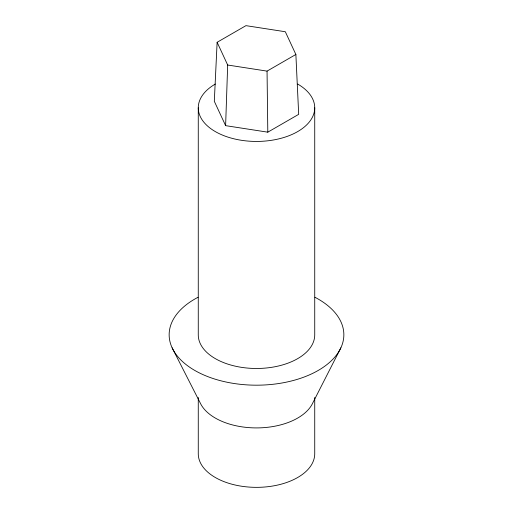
<?xml version="1.0" encoding="UTF-8"?>
<svg xmlns="http://www.w3.org/2000/svg" width="513" height="513" viewBox="0 0 513 513"><rect width="100%" height="100%" fill="white"/><g stroke="black" fill="none" stroke-linecap="round" stroke-linejoin="round"><path stroke-width="0.77" d="M225.617 125.647L227.676 65.023L217.127 42.29L245.951 25.65L285.324 31.742L295.873 54.474L298.688 114.341L267.805 132.174L225.617 125.647L214.312 101.292L217.127 42.29M340.876 347.808L312.75 402.994A58.232 33.621 0 0 1 256.5 427.913A58.232 33.621 0 0 1 200.25 402.994L172.124 347.808M227.676 65.023L267.049 71.115L295.873 54.474M267.049 71.115L267.805 132.174M314.732 107.82L314.732 334.861A58.232 33.621 0 0 1 256.5 368.481A58.232 33.621 0 0 1 198.268 334.861L198.268 107.82M314.732 397.466L314.732 453.729A58.232 33.621 0 0 1 256.5 487.35A58.232 33.621 0 0 1 198.268 453.729L198.268 397.466M297.675 84.042A58.232 33.621 0 0 1 297.675 131.591A58.232 33.621 0 0 1 215.325 131.591A58.232 33.621 0 0 1 215.325 84.042M314.969 297.284A87.351 50.434 0 0 1 319.33 369.79A87.351 50.434 0 0 1 193.67 369.79A87.351 50.434 0 0 1 198.031 297.284"/></g></svg>
